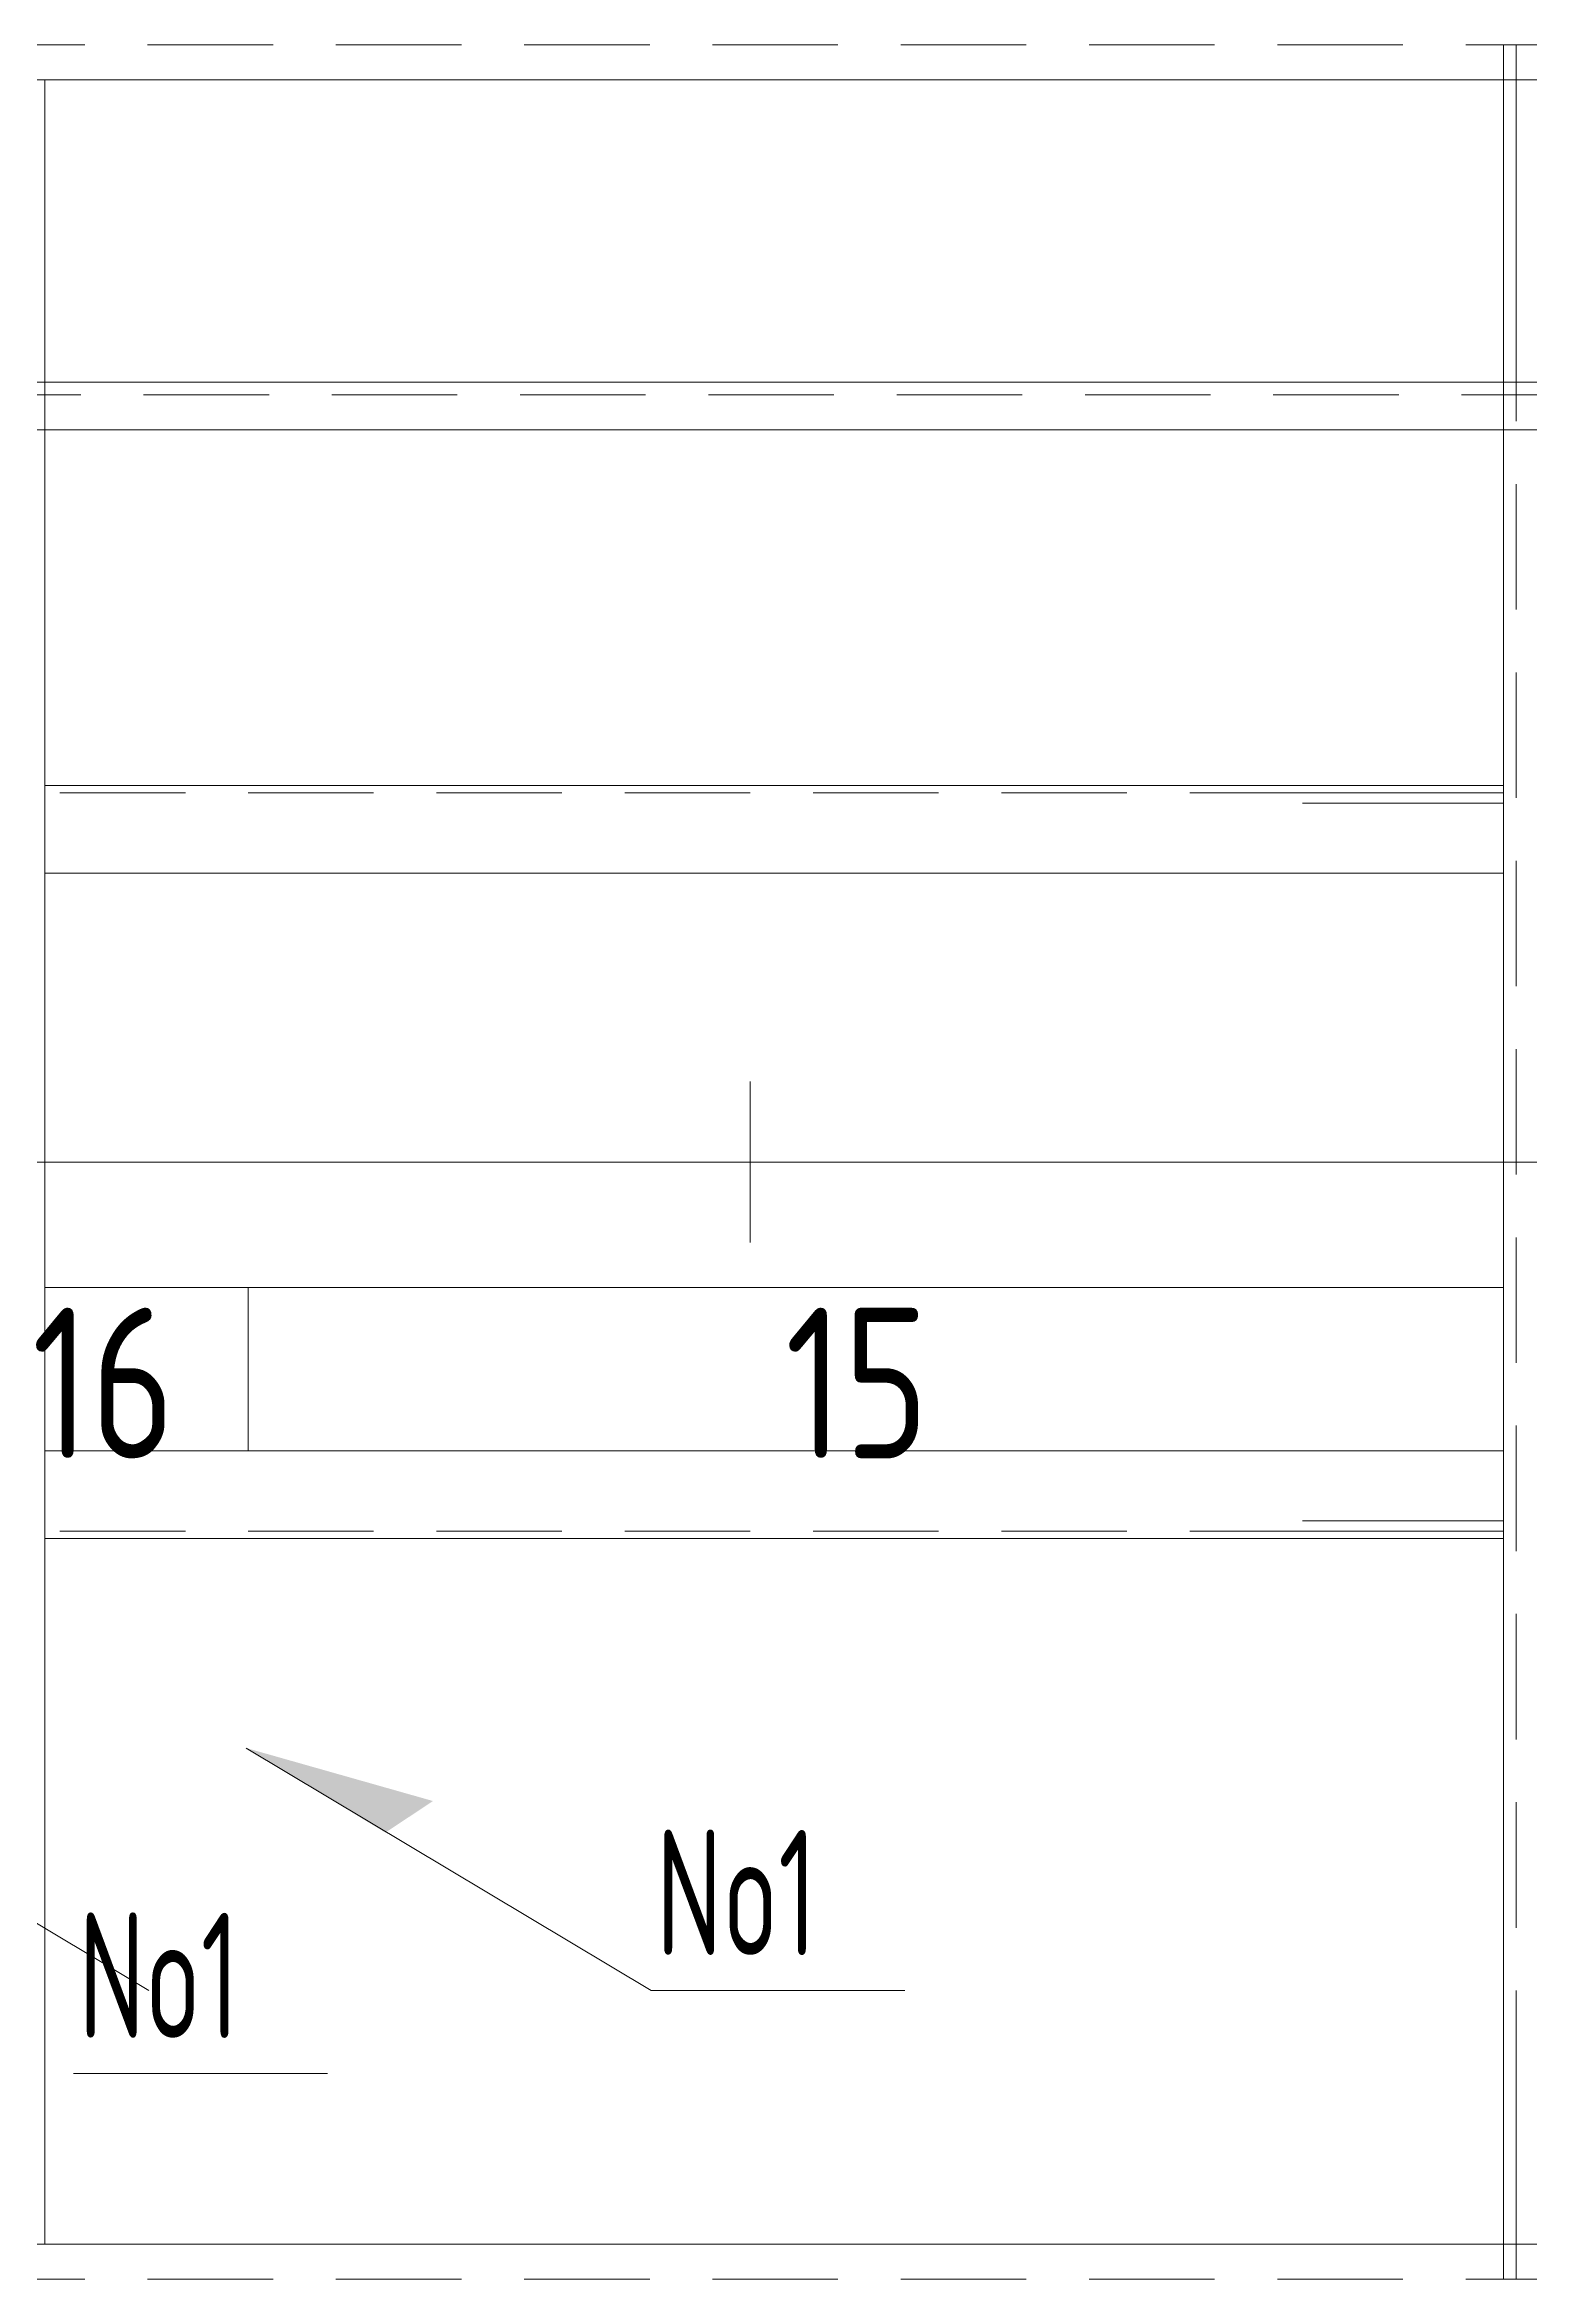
# Model space of a CAD drawing. Header units: millimetres. Extents: x 149544 to 197467, y -3118 to 25363.
# Drawn here: x 157437 to 158028, y 16951 to 17841 of the extents above; entities that cross this region are included whole.
import ezdxf

# ---------------------------------------------------------------- set-up
doc = ezdxf.new("R2010")
doc.units = ezdxf.units.MM
doc.header["$MEASUREMENT"] = 0
for name, pattern in [('K5LT32768', [0]), ('K5LT32769', [0]), ('K5LT32791', [0]), ('K5LT32795', [75, 50, -25])]:
    doc.linetypes.add(name, pattern=pattern)
doc.styles.add('KTEXTSTYLE', font='GOST_AU.SHX', dxfattribs={"width": 0.96, "height": 5})

msp = doc.modelspace()

# ---------------------------------------------------------------- hatches: boundary and pattern name
msp.add_hatch(color=0).paths.add_polyline_path([(157572.55, 17128.88), (157591.48, 17141.42), (157517.08, 17162.53)])

# ---------------------------------------------------------------- linework, layer by layer
at = {"color": 0, "linetype": 'K5LT32795', "lineweight": 18}
for p, q in [((161202.77, 17840.93), (155879.84, 17840.93)), ((158022.84, 17740.93), (158022.84, 17050.93)), ((161201.16, 17701.52), (155878.23, 17701.52)), ((158017.84, 17542.93), (156836.84, 17542.93)), ((158017.84, 17248.93), (157436.84, 17248.93)), ((161202.77, 16950.93), (155879.84, 16950.93))]:
    msp.add_line(p, q, dxfattribs=at)
at = {"color": 0, "linetype": 'K5LT32769', "lineweight": 18}
for p, q in [((158017.84, 17840.93), (158017.84, 16950.93)), ((158017.84, 17840.93), (158022.84, 17840.93)), ((158022.84, 17840.93), (158022.84, 17740.93)), ((155802.35, 17826.93), (161208.55, 17826.93)), ((157417.84, 17826.93), (157436.84, 17826.93)), ((157436.84, 16964.93), (157436.84, 17826.93)), ((158017.84, 17826.93), (158036.84, 17826.93)), ((161193.93, 17706.52), (155778.23, 17706.52)), ((155800.75, 17687.52), (161206.95, 17687.52)), ((158017.84, 17545.93), (157436.84, 17545.93)), ((157937.84, 17545.93), (158008.34, 17545.93)), ((157937.84, 17542.93), (158008.34, 17542.93)), ((158008.34, 17545.93), (158017.84, 17545.93)), ((158008.34, 17542.93), (158017.84, 17542.93)), ((157436.84, 17510.93), (158017.84, 17510.93)), ((157436.84, 17345.93), (158017.84, 17345.93)), ((157517.84, 17345.93), (157517.84, 17280.93)), ((157436.84, 17280.93), (158017.84, 17280.93)), ((157937.84, 17248.93), (158008.34, 17248.93)), ((158008.34, 17248.93), (158017.84, 17248.93)), ((158017.84, 17245.93), (157436.84, 17245.93)), ((157937.84, 17245.93), (158008.34, 17245.93)), ((158008.34, 17245.93), (158017.84, 17245.93)), ((158022.84, 17050.93), (158022.84, 16950.93)), ((155802.35, 16964.93), (161208.55, 16964.93)), ((157417.84, 16964.93), (157436.84, 16964.93)), ((158017.84, 16964.93), (158036.84, 16964.93)), ((158017.84, 16950.93), (158022.84, 16950.93))]:
    msp.add_line(p, q, dxfattribs=at)
at = {"color": 0, "linetype": 'K5LT32791', "lineweight": 18}
for p, q in [((157937.84, 17538.89), (158017.84, 17538.89)), ((157937.84, 17252.97), (158017.84, 17252.97))]:
    msp.add_line(p, q, dxfattribs=at)
at = {"color": 0, "linetype": 'K5LT32768', "lineweight": 18}
for p, q in [((157717.84, 17363.93), (157717.84, 17427.93)), ((158017.84, 17363.93), (158017.84, 17427.93)), ((155189.72, 17395.93), (161546.98, 17395.93)), ((157478.27, 17065.9), (157317.05, 17162.53)), ((157678.3, 17065.9), (157517.08, 17162.53)), ((157779.42, 17065.9), (157678.3, 17065.9)), ((157549.42, 17032.9), (157448.3, 17032.9))]:
    msp.add_line(p, q, dxfattribs=at)

# ---------------------------------------------------------------- texts
at = {"color": 0, "char_height": 2.5, "attachment_point": 1, "style": 'KTEXTSTYLE'}
for s, insert in [('{\\H24x;\\W0.965;\\C6;16}', (157431.71, 17337.91)), ('{\\H24x;\\W0.965;\\C6;15}', (157731.71, 17337.91)), ('{\\H20x;\\W0.765;\\C6;\\c16711935;No1}', (157680.26, 17129.91)), ('{\\H20x;\\W0.765;\\C6;\\c16711935;No1}', (157450.26, 17096.91))]:
    msp.add_mtext(s, dxfattribs=dict(at, insert=insert))

doc.saveas('drawing.dxf')
